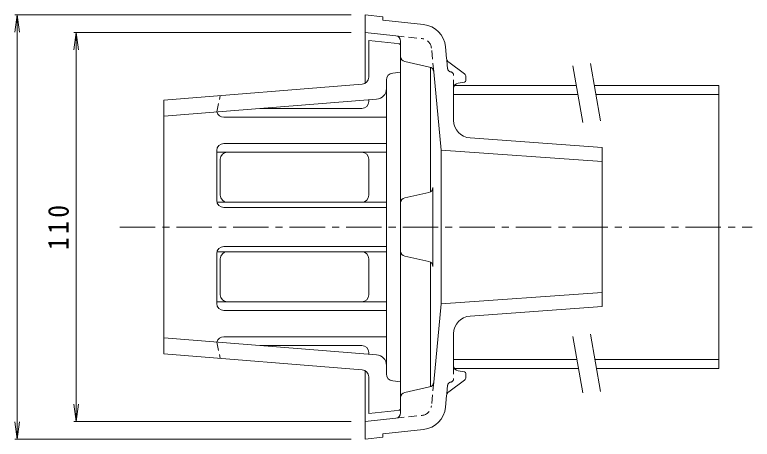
# Model space of a CAD drawing. Units: millimetres, scale not verified. Extents: x -367 to 315, y -275 to 250.
# Drawn here: x 86 to 294.6, y 126.1 to 246.1 of the extents above; entities that cross this region are included whole.
import ezdxf

# ---------------------------------------------------------------- set-up
doc = ezdxf.new("R2010")
doc.units = ezdxf.units.MM
doc.header["$LTSCALE"] = 2
doc.linetypes.add('CHAIN1', pattern=[8, 5, -1, 1, -1])
doc.linetypes.add('DASHED1', pattern=[1.8, 1.2, -0.6])
for name, color, linetype, lineweight in [('D-0', 3, 'Continuous', 9), ('D-2', 6, 'Continuous', 9), ('D-3', 4, 'Continuous', 9), ('D-4', 7, 'Continuous', 9)]:
    doc.layers.add(name, color=color, linetype=linetype, lineweight=lineweight)
doc.styles.add('ＭＳ ゴシック', font='')
doc.styles.get('ＭＳ ゴシック').set_extended_font_data('MS Gothic')

msp = doc.modelspace()

# ---------------------------------------------------------------- linework, layer by layer
at = {"layer": 'D-0'}
for p, q in [((190.156, 245.537), (185.156, 246.078)), ((185.156, 226.707), (185.156, 246.078)), ((190.156, 244.56), (190.156, 245.537)), ((201.656, 243.317), (190.156, 244.56)), ((193.817, 240.141), (185.156, 241.077)), ((195.156, 234.288), (195.156, 238.65)), ((208.187, 233.742), (207.871, 237.026)), ((203.352, 231.309), (196.34, 232.822)), ((208.787, 232.68), (213.251, 229.377)), ((203.656, 196.047), (203.656, 231.208)), ((204.529, 229.986), (206.656, 207.827)), ((213.656, 228.573), (213.656, 227.511)), ((213.227, 227.016), (211.444, 226.761)), ((210.156, 225.276), (210.156, 216.24)), ((214.799, 211.253), (252.156, 208.577)), ((206.656, 207.827), (252.156, 204.577)), ((206.656, 164.327), (206.656, 207.827)), ((252.156, 208.577), (252.156, 163.577)), ((204.309, 197.285), (204.309, 174.87)), ((196.336, 194.335), (203.129, 195.82)), ((195.156, 179.285), (195.156, 192.87)), ((196.336, 177.82), (203.129, 176.335)), ((203.656, 140.947), (203.656, 176.108)), ((206.656, 164.327), (252.156, 167.577)), ((204.529, 142.169), (206.656, 164.327)), ((214.799, 160.902), (252.156, 163.577)), ((210.156, 146.879), (210.156, 155.915)), ((185.156, 126.077), (185.156, 145.448)), ((213.227, 145.139), (211.444, 145.394)), ((213.656, 144.644), (213.656, 143.582)), ((208.787, 139.475), (213.251, 142.778)), ((203.352, 140.846), (196.34, 139.333)), ((195.156, 137.867), (195.156, 133.505)), ((208.186, 138.413), (207.871, 135.128)), ((193.817, 132.014), (185.156, 131.077)), ((201.656, 128.838), (190.156, 127.595)), ((190.156, 127.595), (190.156, 126.618)), ((190.156, 126.618), (185.156, 126.077))]:
    msp.add_line(p, q, dxfattribs=at)
at = {"layer": 'D-0', "linetype": 'DASHED1'}
for p, q in [((193.817, 240.141), (201.226, 239.34)), ((204.529, 229.986), (203.89, 236.644)), ((208.466, 230.829), (208.187, 233.742)), ((209.281, 229.941), (209.464, 229.908)), ((210.156, 225.276), (210.156, 228.956)), ((210.156, 146.879), (210.156, 143.199)), ((204.529, 142.169), (203.89, 135.511)), ((209.281, 142.214), (209.464, 142.247)), ((208.466, 141.326), (208.187, 138.413)), ((193.817, 132.014), (201.226, 132.815))]:
    msp.add_line(p, q, dxfattribs=at)
at = {"layer": 'D-0', "linetype": 'CHAIN1'}
msp.add_line((115.782, 186.077), (294.627, 186.077), dxfattribs=at)
at = {"layer": 'D-0'}
for centre, radius, start, end in [((200.903, 236.358), 7, 5.48363, 83.82965), ((193.656, 238.65), 1.5, 0, 83.82979), ((196.656, 234.288), 1.5, 180, 257.82336), ((209.68, 233.886), 1.5, 185.48355, 233.49904), ((203.036, 229.842), 1.5, 5.48409, 77.82207), ((213.156, 227.511), 0.5, 278.13124, 0), ((212.656, 228.573), 1, 0, 53.49985), ((211.656, 225.276), 1.5, 98.13048, 180), ((215.156, 216.24), 5, 180, 265.90416), ((202.809, 197.285), 1.5, 282.32706, 0), ((196.656, 192.87), 1.5, 102.32706, 180), ((196.656, 179.285), 1.5, 180, 257.67294), ((202.809, 174.87), 1.5, 0, 77.67294), ((215.156, 155.915), 5, 94.09584, 180), ((211.656, 146.879), 1.5, 180, 261.86952), ((213.156, 144.644), 0.5, 0, 81.86876), ((203.036, 142.312), 1.5, 282.17793, 354.51591), ((212.656, 143.582), 1, 306.50015, 0), ((196.656, 137.867), 1.5, 102.17664, 180), ((209.68, 138.269), 1.5, 126.50096, 174.51645), ((200.903, 135.797), 7, 276.17035, 354.51637), ((193.656, 133.505), 1.5, 276.17021, 0)]:
    msp.add_arc(centre, radius, start, end, dxfattribs=at)
at = {"layer": 'D-0', "linetype": 'DASHED1'}
for centre, radius, start, end in [((200.903, 236.358), 3, 5.48355, 83.82986), ((209.462, 230.925), 1, 185.48415, 259.59491), ((209.156, 228.956), 1, 0, 72.09544), ((209.462, 141.23), 1, 100.40509, 174.51585), ((209.156, 143.199), 1, 287.90456, 0), ((200.903, 135.797), 3, 276.17014, 354.51645)]:
    msp.add_arc(centre, radius, start, end, dxfattribs=at)
at = {"layer": 'D-2'}
for p, q in [((186.156, 228.439), (186.156, 238.827)), ((195.156, 237.827), (186.156, 238.827)), ((195.156, 237.827), (195.156, 186.077)), ((192.957, 229.608), (195.156, 229.828)), ((191.156, 227.618), (191.156, 186.077)), ((184.286, 226.443), (128.156, 221.907)), ((128.156, 217.428), (188.351, 222.199)), ((128.156, 221.907), (128.156, 216.077)), ((186.156, 221.593), (186.156, 222.025)), ((184.156, 219.593), (155.475, 219.593)), ((145.156, 217.109), (191.156, 217.109)), ((128.156, 150.248), (128.156, 216.077)), ((145.156, 209.693), (191.156, 209.693)), ((143.156, 193.577), (143.156, 207.693)), ((143.156, 207.209), (191.156, 207.209)), ((144.156, 195.077), (144.156, 205.209)), ((186.156, 195.077), (186.156, 205.209)), ((143.156, 193.077), (191.156, 193.077)), ((145.156, 191.577), (191.156, 191.577)), ((191.156, 144.537), (191.156, 186.077)), ((195.156, 134.327), (195.156, 186.077)), ((145.156, 180.577), (191.156, 180.577)), ((143.156, 178.577), (143.156, 164.461)), ((143.22, 179.077), (191.156, 179.077)), ((144.156, 166.946), (144.156, 177.077)), ((186.156, 177.077), (186.156, 166.946)), ((143.156, 164.946), (191.156, 164.946)), ((145.156, 162.461), (191.156, 162.461)), ((128.156, 154.727), (188.351, 149.956)), ((145.156, 155.046), (191.156, 155.046)), ((184.156, 152.562), (155.475, 152.562)), ((184.286, 145.712), (128.156, 150.248)), ((186.156, 150.562), (186.156, 150.13)), ((186.156, 143.716), (186.156, 133.327)), ((192.957, 142.547), (195.156, 142.327)), ((195.156, 134.327), (186.156, 133.327))]:
    msp.add_line(p, q, dxfattribs=at)
at = {"layer": 'D-2', "linetype": 'DASHED1'}
for p, q in [((143.156, 218.617), (144.156, 223.2)), ((143.156, 153.538), (144.156, 148.955))]:
    msp.add_line(p, q, dxfattribs=at)
at = {"layer": 'D-2'}
for centre, radius, start, end in [((194.656, 237.38), 0.5, 0, 83.6595), ((193.156, 227.618), 2, 95.70975, 180), ((184.156, 228.439), 2, 273.73146, 0), ((188.156, 225.193), 3, 273.73143, 0), ((184.156, 221.593), 2, 270, 0), ((145.156, 219.109), 2, 194.10228, 270), ((145.156, 207.693), 2, 90, 180), ((146.156, 205.209), 2, 90, 180), ((184.156, 205.209), 2, 0, 90), ((146.156, 195.077), 2, 180, 270), ((184.156, 195.077), 2, 270, 0), ((145.156, 193.577), 2, 180, 270), ((145.156, 178.577), 2, 90, 180), ((146.156, 177.077), 2, 90, 180), ((184.156, 177.077), 2, 0, 90), ((146.156, 166.946), 2, 180, 270), ((184.156, 166.946), 2, 270, 0), ((145.156, 164.461), 2, 180, 270), ((145.156, 153.046), 2, 90, 165.89772), ((184.156, 150.562), 2, 0, 90), ((188.156, 146.962), 3, 0, 86.26857), ((184.156, 143.716), 2, 0, 86.26854), ((193.156, 144.537), 2, 180, 264.29025), ((194.656, 134.775), 0.5, 276.3405, 0)]:
    msp.add_arc(centre, radius, start, end, dxfattribs=at)
at = {"layer": 'D-3', "color": 7}
for p, q in [((246.689, 215.665), (243.878, 231.609)), ((251.696, 216.061), (248.839, 232.267)), ((246.689, 139.166), (243.878, 155.109)), ((251.696, 139.561), (248.839, 155.767))]:
    msp.add_line(p, q, dxfattribs=at)
at = {"layer": 'D-3'}
for p, q in [((210.42, 226.077), (244.853, 226.077)), ((249.93, 226.077), (285.156, 226.077)), ((285.156, 146.077), (285.156, 226.077)), ((210.156, 223.577), (245.294, 223.577)), ((250.371, 223.577), (285.156, 223.577)), ((210.156, 148.577), (245.029, 148.577)), ((250.106, 148.577), (285.156, 148.577)), ((210.42, 146.077), (245.47, 146.077)), ((250.547, 146.077), (285.156, 146.077))]:
    msp.add_line(p, q, dxfattribs=at)
at = {"layer": 'D-4'}
for p, q in [((86.674, 246.078), (86.021, 241.12)), ((86.074, 246.078), (181.156, 246.078)), ((86.674, 126.077), (86.674, 246.078)), ((86.674, 246.078), (87.326, 241.12)), ((103.36, 241.077), (102.707, 236.12)), ((102.76, 241.077), (181.156, 241.077)), ((103.36, 131.077), (103.36, 241.077)), ((103.36, 241.077), (104.012, 236.12)), ((103.36, 131.077), (102.707, 136.035)), ((103.36, 131.077), (104.012, 136.035)), ((86.674, 126.077), (86.021, 131.035)), ((86.674, 126.077), (87.326, 131.035)), ((102.76, 131.077), (181.156, 131.077)), ((86.074, 126.077), (181.156, 126.077))]:
    msp.add_line(p, q, dxfattribs=at)

# ---------------------------------------------------------------- texts
at = {"layer": 'D-4', "color": 2, "insert": (101.36, 179.577), "char_height": 5.865, "attachment_point": 7, "rotation": 90, "style": 'ＭＳ ゴシック'}
msp.add_mtext('\\T1.27;\\W0.9;110', dxfattribs=at)

doc.saveas('drawing.dxf')
